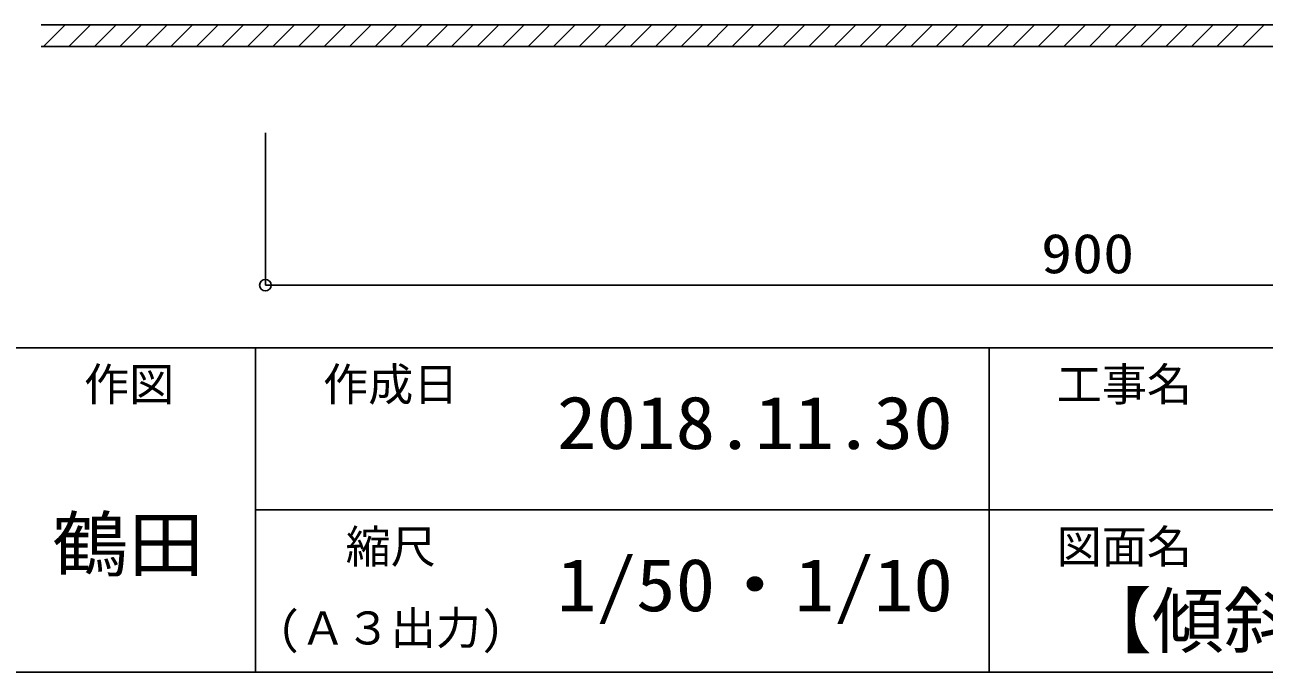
# Model space of a CAD drawing. Units: millimetres on the paper. Extents: x -204 to 206, y -141 to 144.
# Drawn here: x -28.5 to 40.2, y -140.6 to -104.7 of the extents above; entities that cross this region are included whole.
import ezdxf
from ezdxf.enums import TextEntityAlignment as Align

# ---------------------------------------------------------------- set-up
doc = ezdxf.new("R2010")
doc.units = ezdxf.units.MM
for name, color, linetype in [('1-0_断面', 134, 'Continuous'), ('1-1_寸法', 134, 'Continuous'), ('F-0_図枠', 134, 'Continuous')]:
    doc.layers.add(name, color=color, linetype=linetype)
doc.styles.add('ＭＳ ゴシック', font='')
doc.styles.get('ＭＳ ゴシック').set_extended_font_data('MS Gothic')

msp = doc.modelspace()

# ---------------------------------------------------------------- linework, layer by layer
at = {"layer": '1-0_断面'}
for p, q in [((176.244, -104.666), (-27.585, -104.666)), ((-27.46, -105.866), (-26.26, -104.666)), ((-26.046, -105.866), (-24.846, -104.666)), ((-24.631, -105.866), (-23.431, -104.666)), ((-23.217, -105.866), (-22.017, -104.666)), ((-21.803, -105.866), (-20.603, -104.666)), ((-20.389, -105.866), (-19.189, -104.666)), ((-18.975, -105.866), (-17.775, -104.666)), ((-17.56, -105.866), (-16.36, -104.666)), ((-16.146, -105.866), (-14.946, -104.666)), ((-14.732, -105.866), (-13.532, -104.666)), ((-13.318, -105.866), (-12.118, -104.666)), ((-11.903, -105.866), (-10.703, -104.666)), ((-10.489, -105.866), (-9.289, -104.666)), ((-9.075, -105.866), (-7.875, -104.666)), ((-7.661, -105.866), (-6.461, -104.666)), ((-6.247, -105.866), (-5.047, -104.666)), ((-4.832, -105.866), (-3.632, -104.666)), ((-3.418, -105.866), (-2.218, -104.666)), ((-2.004, -105.866), (-0.804, -104.666)), ((-0.59, -105.866), (0.61, -104.666)), ((0.824, -105.866), (2.024, -104.666)), ((2.239, -105.866), (3.439, -104.666)), ((3.653, -105.866), (4.853, -104.666)), ((5.067, -105.866), (6.267, -104.666)), ((6.481, -105.866), (7.681, -104.666)), ((7.896, -105.866), (9.096, -104.666)), ((9.31, -105.866), (10.51, -104.666)), ((10.724, -105.866), (11.924, -104.666)), ((12.138, -105.866), (13.338, -104.666)), ((13.552, -105.866), (14.752, -104.666)), ((14.967, -105.866), (16.167, -104.666)), ((16.381, -105.866), (17.581, -104.666)), ((17.795, -105.866), (18.995, -104.666)), ((19.209, -105.866), (20.409, -104.666)), ((20.623, -105.866), (21.823, -104.666)), ((22.038, -105.866), (23.238, -104.666)), ((23.452, -105.866), (24.652, -104.666)), ((24.866, -105.866), (26.066, -104.666)), ((26.28, -105.866), (27.48, -104.666)), ((27.695, -105.866), (28.895, -104.666)), ((29.109, -105.866), (30.309, -104.666)), ((30.523, -105.866), (31.723, -104.666)), ((31.937, -105.866), (33.137, -104.666)), ((33.351, -105.866), (34.551, -104.666)), ((34.766, -105.866), (35.966, -104.666)), ((36.18, -105.866), (37.38, -104.666)), ((37.594, -105.866), (38.794, -104.666)), ((39.008, -105.866), (40.208, -104.666)), ((176.244, -105.866), (-27.585, -105.866))]:
    msp.add_line(p, q, dxfattribs=at)
at = {"layer": '1-1_寸法'}
for q in [(-15.153, -110.664), (74.847, -119.108)]:
    msp.add_line((-15.153, -119.108), q, dxfattribs=at)
msp.add_circle((-15.153, -119.108), 0.319, dxfattribs=at)
at = {"layer": 'F-0_図枠'}
for p, q in [((-203.705, -122.575), (206.295, -122.575)), ((-15.705, -140.575), (-15.705, -122.575)), ((24.962, -140.575), (24.962, -122.575)), ((140.295, -131.575), (-15.705, -131.575)), ((-1.66, -131.575), (-1.705, -131.575)), ((-203.705, -140.575), (206.295, -140.575))]:
    msp.add_line(p, q, dxfattribs=at)

# ---------------------------------------------------------------- texts
at = {"layer": '1-1_寸法', "style": 'ＭＳ ゴシック', "width": 1.15}
msp.add_text('900', height=2.199, dxfattribs=at).set_placement((27.847, -119.108), align=Align.BOTTOM_LEFT)
at = {"layer": 'F-0_図枠', "style": 'ＭＳ ゴシック'}
for s, height, p in [('作図', 1.833, (-25.205, -126.075)), ('作成日', 1.833, (-11.955, -126.075)), ('工事名', 1.833, (28.712, -126.075)), ('縮尺', 1.833, (-10.705, -135.075)), ('図面名', 1.833, (28.712, -135.075)), ('【傾斜天井～吊元傾斜】捨張仕上・基本軸組364×900', 2.933, (29.982, -140.055)), ('(Ａ３出力)', 1.833, (-14.455, -139.588))]:
    msp.add_text(s, height=height, dxfattribs=at).set_placement(p, align=Align.BOTTOM_LEFT)
for s, width, p in [('2018.11.30', 1.1, (1.003, -129.075)), ('鶴田', 1.05, (-26.955, -135.825)), ('1/50・1/10', 1.1, (1.003, -138.075))]:
    msp.add_text(s, height=2.933, dxfattribs=dict(at, width=width)).set_placement(p, align=Align.BOTTOM_LEFT)

doc.saveas('drawing.dxf')
